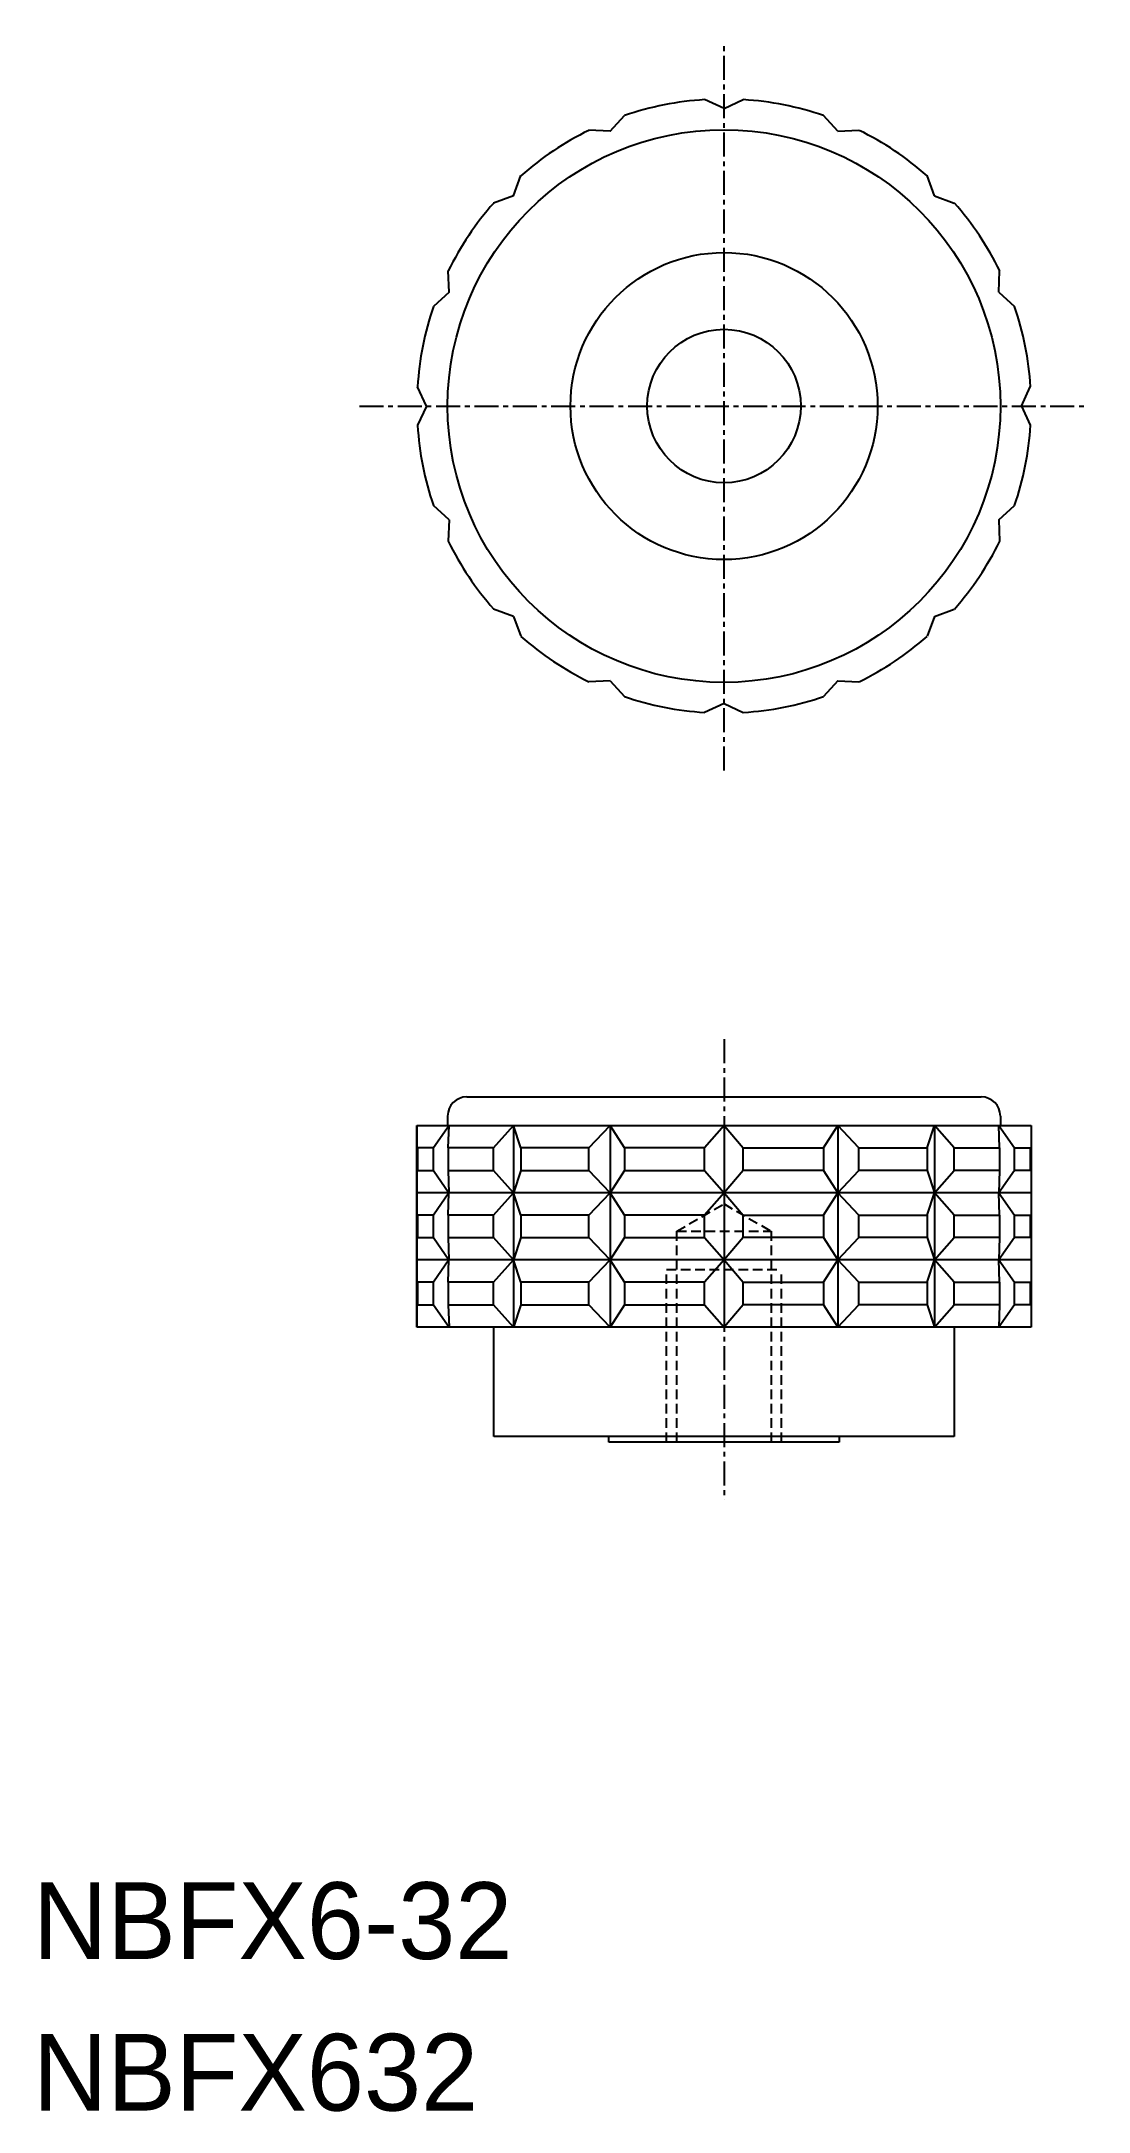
# Model space of a CAD drawing. Extents: x -13929 to -13874, y -561 to -453.
import ezdxf

# ---------------------------------------------------------------- set-up
doc = ezdxf.new("R2010")
doc.units = 0
doc.linetypes.add('CENTER', pattern=[2, 1.25, -0.25, 0.25, -0.25])
doc.linetypes.add('DASHED', pattern=[0.75, 0.5, -0.25])
doc.layers.get('0').update_dxf_attribs({"linetype": 'CONTINUOUS'})
doc.layers.add('CENTER', color=1, linetype='CENTER')

msp = doc.modelspace()

# ---------------------------------------------------------------- linework, layer by layer
at = {"color": 7, "linetype": 'CONTINUOUS'}
for p, q in [((-13893.03, -456.34), (-13894.04, -455.87)), ((-13893.03, -456.34), (-13892.03, -455.87)), ((-13898.97, -457.52), (-13898.22, -456.7)), ((-13887.1, -457.52), (-13887.85, -456.7)), ((-13898.97, -457.52), (-13900.07, -457.47)), ((-13887.1, -457.52), (-13886, -457.47)), ((-13903.99, -460.88), (-13903.62, -459.83)), ((-13882.07, -460.88), (-13882.45, -459.83)), ((-13903.99, -460.88), (-13905.04, -461.26)), ((-13882.07, -460.88), (-13881.03, -461.26)), ((-13907.35, -465.91), (-13907.4, -464.8)), ((-13878.71, -465.91), (-13878.67, -464.8)), ((-13907.35, -465.91), (-13908.17, -466.65)), ((-13878.71, -465.91), (-13877.9, -466.65)), ((-13908.53, -471.84), (-13909, -470.83)), ((-13877.53, -471.84), (-13877.07, -470.83)), ((-13908.53, -471.84), (-13909, -472.84)), ((-13877.53, -471.84), (-13877.07, -472.84)), ((-13907.35, -477.77), (-13908.17, -477.02)), ((-13907.35, -477.77), (-13907.4, -478.88)), ((-13878.71, -477.77), (-13877.9, -477.02)), ((-13878.71, -477.77), (-13878.67, -478.88)), ((-13903.99, -482.8), (-13905.04, -482.42)), ((-13903.99, -482.8), (-13903.62, -483.84)), ((-13882.07, -482.8), (-13882.45, -483.84)), ((-13882.07, -482.8), (-13881.03, -482.42)), ((-13898.97, -486.16), (-13900.07, -486.21)), ((-13898.97, -486.16), (-13898.22, -486.97)), ((-13887.1, -486.16), (-13887.85, -486.97)), ((-13887.1, -486.16), (-13886, -486.21)), ((-13893.03, -487.34), (-13894.04, -487.81)), ((-13893.03, -487.34), (-13892.03, -487.81)), ((-13906.43, -507.84), (-13879.63, -507.84)), ((-13907.43, -508.84), (-13907.43, -509.34)), ((-13878.63, -508.84), (-13878.63, -509.34)), ((-13909.03, -509.34), (-13909.03, -519.84)), ((-13909.03, -509.34), (-13909.03, -519.84)), ((-13909.03, -519.84), (-13909.03, -509.34)), ((-13909.03, -509.34), (-13877.03, -509.34)), ((-13907.35, -509.34), (-13908.17, -510.5)), ((-13907.4, -510.5), (-13907.35, -509.34)), ((-13905.04, -510.5), (-13903.99, -509.34)), ((-13903.99, -509.34), (-13903.99, -519.84)), ((-13903.62, -510.5), (-13903.99, -509.34)), ((-13900.07, -510.5), (-13898.97, -509.34)), ((-13898.97, -509.34), (-13898.97, -519.84)), ((-13898.22, -510.5), (-13898.97, -509.34)), ((-13893.03, -509.34), (-13894.04, -510.5)), ((-13893.03, -509.34), (-13892.03, -510.5)), ((-13893.03, -509.34), (-13893.03, -519.84)), ((-13887.85, -510.5), (-13887.1, -509.34)), ((-13886, -510.5), (-13887.1, -509.34)), ((-13887.1, -509.34), (-13887.1, -519.84)), ((-13882.45, -510.5), (-13882.07, -509.34)), ((-13881.03, -510.5), (-13882.07, -509.34)), ((-13882.07, -509.34), (-13882.07, -519.84)), ((-13878.71, -509.34), (-13877.9, -510.5)), ((-13878.67, -510.5), (-13878.71, -509.34)), ((-13877.03, -509.34), (-13877.03, -519.84)), ((-13908.17, -511.67), (-13907.36, -512.84)), ((-13907.4, -511.67), (-13907.36, -512.84)), ((-13903.99, -512.84), (-13905.04, -511.67)), ((-13903.62, -511.67), (-13903.99, -512.84)), ((-13898.97, -512.84), (-13900.07, -511.67)), ((-13898.22, -511.67), (-13898.97, -512.84)), ((-13894.04, -511.67), (-13893.03, -512.84)), ((-13892.03, -511.67), (-13893.03, -512.84)), ((-13887.85, -511.67), (-13887.1, -512.84)), ((-13887.1, -512.84), (-13886, -511.67)), ((-13882.45, -511.67), (-13882.07, -512.84)), ((-13882.07, -512.84), (-13881.03, -511.67)), ((-13877.9, -511.67), (-13878.71, -512.84)), ((-13878.67, -511.67), (-13878.71, -512.84)), ((-13877.01, -512.84), (-13909.03, -512.84)), ((-13907.36, -512.84), (-13908.17, -514)), ((-13907.4, -514), (-13907.36, -512.84)), ((-13905.04, -514), (-13903.99, -512.84)), ((-13903.62, -514), (-13903.99, -512.84)), ((-13900.07, -514), (-13898.97, -512.84)), ((-13898.22, -514), (-13898.97, -512.84)), ((-13893.03, -512.84), (-13894.04, -514)), ((-13893.03, -512.84), (-13892.03, -514)), ((-13887.85, -514), (-13887.1, -512.84)), ((-13886, -514), (-13887.1, -512.84)), ((-13882.45, -514), (-13882.07, -512.84)), ((-13881.03, -514), (-13882.07, -512.84)), ((-13878.67, -514), (-13878.71, -512.84)), ((-13878.71, -512.84), (-13877.9, -514)), ((-13908.17, -515.17), (-13907.36, -516.34)), ((-13907.4, -515.17), (-13907.36, -516.34)), ((-13903.99, -516.34), (-13905.04, -515.17)), ((-13903.62, -515.17), (-13903.99, -516.34)), ((-13898.97, -516.34), (-13900.07, -515.17)), ((-13898.22, -515.17), (-13898.97, -516.34)), ((-13894.04, -515.17), (-13893.03, -516.34)), ((-13892.03, -515.17), (-13893.03, -516.34)), ((-13887.85, -515.17), (-13887.1, -516.34)), ((-13887.1, -516.34), (-13886, -515.17)), ((-13882.45, -515.17), (-13882.07, -516.34)), ((-13882.07, -516.34), (-13881.03, -515.17)), ((-13878.67, -515.17), (-13878.71, -516.34)), ((-13877.9, -515.17), (-13878.71, -516.34)), ((-13877.01, -516.34), (-13909.03, -516.34)), ((-13907.36, -516.34), (-13908.17, -517.5)), ((-13907.4, -517.5), (-13907.36, -516.34)), ((-13905.04, -517.5), (-13903.99, -516.34)), ((-13903.62, -517.5), (-13903.99, -516.34)), ((-13900.07, -517.5), (-13898.97, -516.34)), ((-13898.22, -517.5), (-13898.97, -516.34)), ((-13893.03, -516.34), (-13894.04, -517.5)), ((-13893.03, -516.34), (-13892.03, -517.5)), ((-13887.85, -517.5), (-13887.1, -516.34)), ((-13886, -517.5), (-13887.1, -516.34)), ((-13882.45, -517.5), (-13882.07, -516.34)), ((-13881.03, -517.5), (-13882.07, -516.34)), ((-13878.67, -517.5), (-13878.71, -516.34)), ((-13878.71, -516.34), (-13877.9, -517.5)), ((-13908.17, -518.67), (-13907.35, -519.84)), ((-13907.4, -518.67), (-13907.35, -519.84)), ((-13903.99, -519.84), (-13905.04, -518.67)), ((-13903.62, -518.67), (-13903.99, -519.84)), ((-13898.97, -519.84), (-13900.07, -518.67)), ((-13898.22, -518.67), (-13898.97, -519.84)), ((-13894.04, -518.67), (-13893.03, -519.84)), ((-13892.03, -518.67), (-13893.03, -519.84)), ((-13887.85, -518.67), (-13887.1, -519.84)), ((-13887.1, -519.84), (-13886, -518.67)), ((-13882.45, -518.67), (-13882.07, -519.84)), ((-13882.07, -519.84), (-13881.03, -518.67)), ((-13878.67, -518.67), (-13878.71, -519.84)), ((-13877.9, -518.67), (-13878.71, -519.84)), ((-13877.03, -519.84), (-13909.03, -519.84)), ((-13905.03, -525.54), (-13905.03, -519.84)), ((-13881.03, -519.84), (-13881.03, -525.54)), ((-13899.03, -525.54), (-13905.03, -525.54)), ((-13887.03, -525.54), (-13899.03, -525.54)), ((-13899.03, -525.84), (-13899.03, -525.54)), ((-13887.03, -525.84), (-13899.03, -525.84)), ((-13881.03, -525.54), (-13887.03, -525.54)), ((-13887.03, -525.54), (-13887.03, -525.84))]:
    msp.add_line(p, q, dxfattribs=at)
at = {"color": 3, "linetype": 'DASHED'}
for p, q in [((-13895.49, -514.84), (-13893.03, -513.42)), ((-13893.03, -513.42), (-13890.58, -514.84)), ((-13895.49, -514.84), (-13890.58, -514.84)), ((-13895.49, -525.84), (-13895.49, -514.84)), ((-13890.58, -514.84), (-13890.58, -525.84)), ((-13896.03, -525.84), (-13896.03, -516.84)), ((-13896.03, -516.84), (-13890.03, -516.84)), ((-13890.03, -525.84), (-13890.03, -516.84))]:
    msp.add_line(p, q, dxfattribs=at)
at = {"color": 7, "linetype": 'CONTINUOUS'}
for points in [[(-13908.17, -510.5), (-13909, -510.5), (-13909, -511.67), (-13908.17, -511.67)], [(-13905.04, -510.5), (-13907.4, -510.5), (-13907.4, -511.67), (-13905.04, -511.67)], [(-13900.07, -510.5), (-13903.62, -510.5), (-13903.62, -511.67), (-13900.07, -511.67)], [(-13894.04, -510.5), (-13898.22, -510.5), (-13898.22, -511.67), (-13894.04, -511.67)], [(-13892.03, -510.5), (-13887.85, -510.5), (-13887.85, -511.67), (-13892.03, -511.67)], [(-13886, -510.5), (-13882.45, -510.5), (-13882.45, -511.67), (-13886, -511.67)], [(-13881.03, -510.5), (-13878.67, -510.5), (-13878.67, -511.67), (-13881.03, -511.67)], [(-13877.9, -510.5), (-13877.07, -510.5), (-13877.07, -511.67), (-13877.9, -511.67)], [(-13908.17, -514), (-13909, -514), (-13909, -515.17), (-13908.17, -515.17)], [(-13905.04, -514), (-13907.4, -514), (-13907.4, -515.17), (-13905.04, -515.17)], [(-13900.07, -514), (-13903.62, -514), (-13903.62, -515.17), (-13900.07, -515.17)], [(-13894.04, -514), (-13898.22, -514), (-13898.22, -515.17), (-13894.04, -515.17)], [(-13892.03, -514), (-13887.85, -514), (-13887.85, -515.17), (-13892.03, -515.17)], [(-13886, -514), (-13882.45, -514), (-13882.45, -515.17), (-13886, -515.17)], [(-13881.03, -514), (-13878.67, -514), (-13878.67, -515.17), (-13881.03, -515.17)], [(-13877.9, -514), (-13877.07, -514), (-13877.07, -515.17), (-13877.9, -515.17)], [(-13908.17, -517.5), (-13909, -517.5), (-13909, -518.67), (-13908.17, -518.67)], [(-13905.04, -517.5), (-13907.4, -517.5), (-13907.4, -518.67), (-13905.04, -518.67)], [(-13900.07, -517.5), (-13903.62, -517.5), (-13903.62, -518.67), (-13900.07, -518.67)], [(-13894.04, -517.5), (-13898.22, -517.5), (-13898.22, -518.67), (-13894.04, -518.67)], [(-13892.03, -517.5), (-13887.85, -517.5), (-13887.85, -518.67), (-13892.03, -518.67)], [(-13886, -517.5), (-13882.45, -517.5), (-13882.45, -518.67), (-13886, -518.67)], [(-13881.03, -517.5), (-13878.67, -517.5), (-13878.67, -518.67), (-13881.03, -518.67)], [(-13877.9, -517.5), (-13877.07, -517.5), (-13877.07, -518.67), (-13877.9, -518.67)]]:
    msp.add_lwpolyline(points, close=True, dxfattribs=at)
for radius in [14.4, 8, 4]:
    msp.add_circle((-13893.03, -471.84), radius, dxfattribs=at)
for centre, radius, start, end in [((-13893.03, -471.84), 16, 93.5997, 108.9003), ((-13893.03, -471.84), 16, 71.0997, 86.4003), ((-13893.03, -471.84), 16, 116.0997, 131.4003), ((-13893.03, -471.84), 16, 48.5997, 63.9003), ((-13893.03, -471.84), 16, 138.5997, 153.9003), ((-13893.03, -471.84), 16, 26.0997, 41.4003), ((-13893.03, -471.84), 16, 161.0997, 176.4003), ((-13893.03, -471.84), 16, 3.5997, 18.9003), ((-13893.03, -471.84), 16, 183.5997, 198.9003), ((-13893.03, -471.84), 16, 341.0997, 356.4003), ((-13893.03, -471.84), 16, 206.0997, 221.4003), ((-13893.03, -471.84), 16, 318.5997, 333.9003), ((-13893.03, -471.84), 16, 228.5997, 243.9003), ((-13893.03, -471.84), 16, 296.0997, 311.4003), ((-13893.03, -471.84), 16, 251.0997, 266.4003), ((-13893.03, -471.84), 16, 273.5997, 288.9003), ((-13906.43, -508.84), 1, 90, 180), ((-13879.63, -508.84), 1, 0, 90)]:
    msp.add_arc(centre, radius, start, end, dxfattribs=at)
at = {"layer": 'CENTER', "color": 1, "linetype": 'CENTER'}
for p, q in [((-13893.03, -490.84), (-13893.03, -452.84)), ((-13912.03, -471.84), (-13874.03, -471.84)), ((-13893.03, -504.84), (-13893.03, -528.84))]:
    msp.add_line(p, q, dxfattribs=at)

# ---------------------------------------------------------------- texts
at = {"color": 7, "linetype": 'CONTINUOUS'}
for s, p in [('NBFX6-32', (-13929.03, -552.77)), ('NBFX632', (-13929.03, -560.67))]:
    msp.add_text(s, height=4, dxfattribs=at).set_placement(p)

doc.saveas('drawing.dxf')
